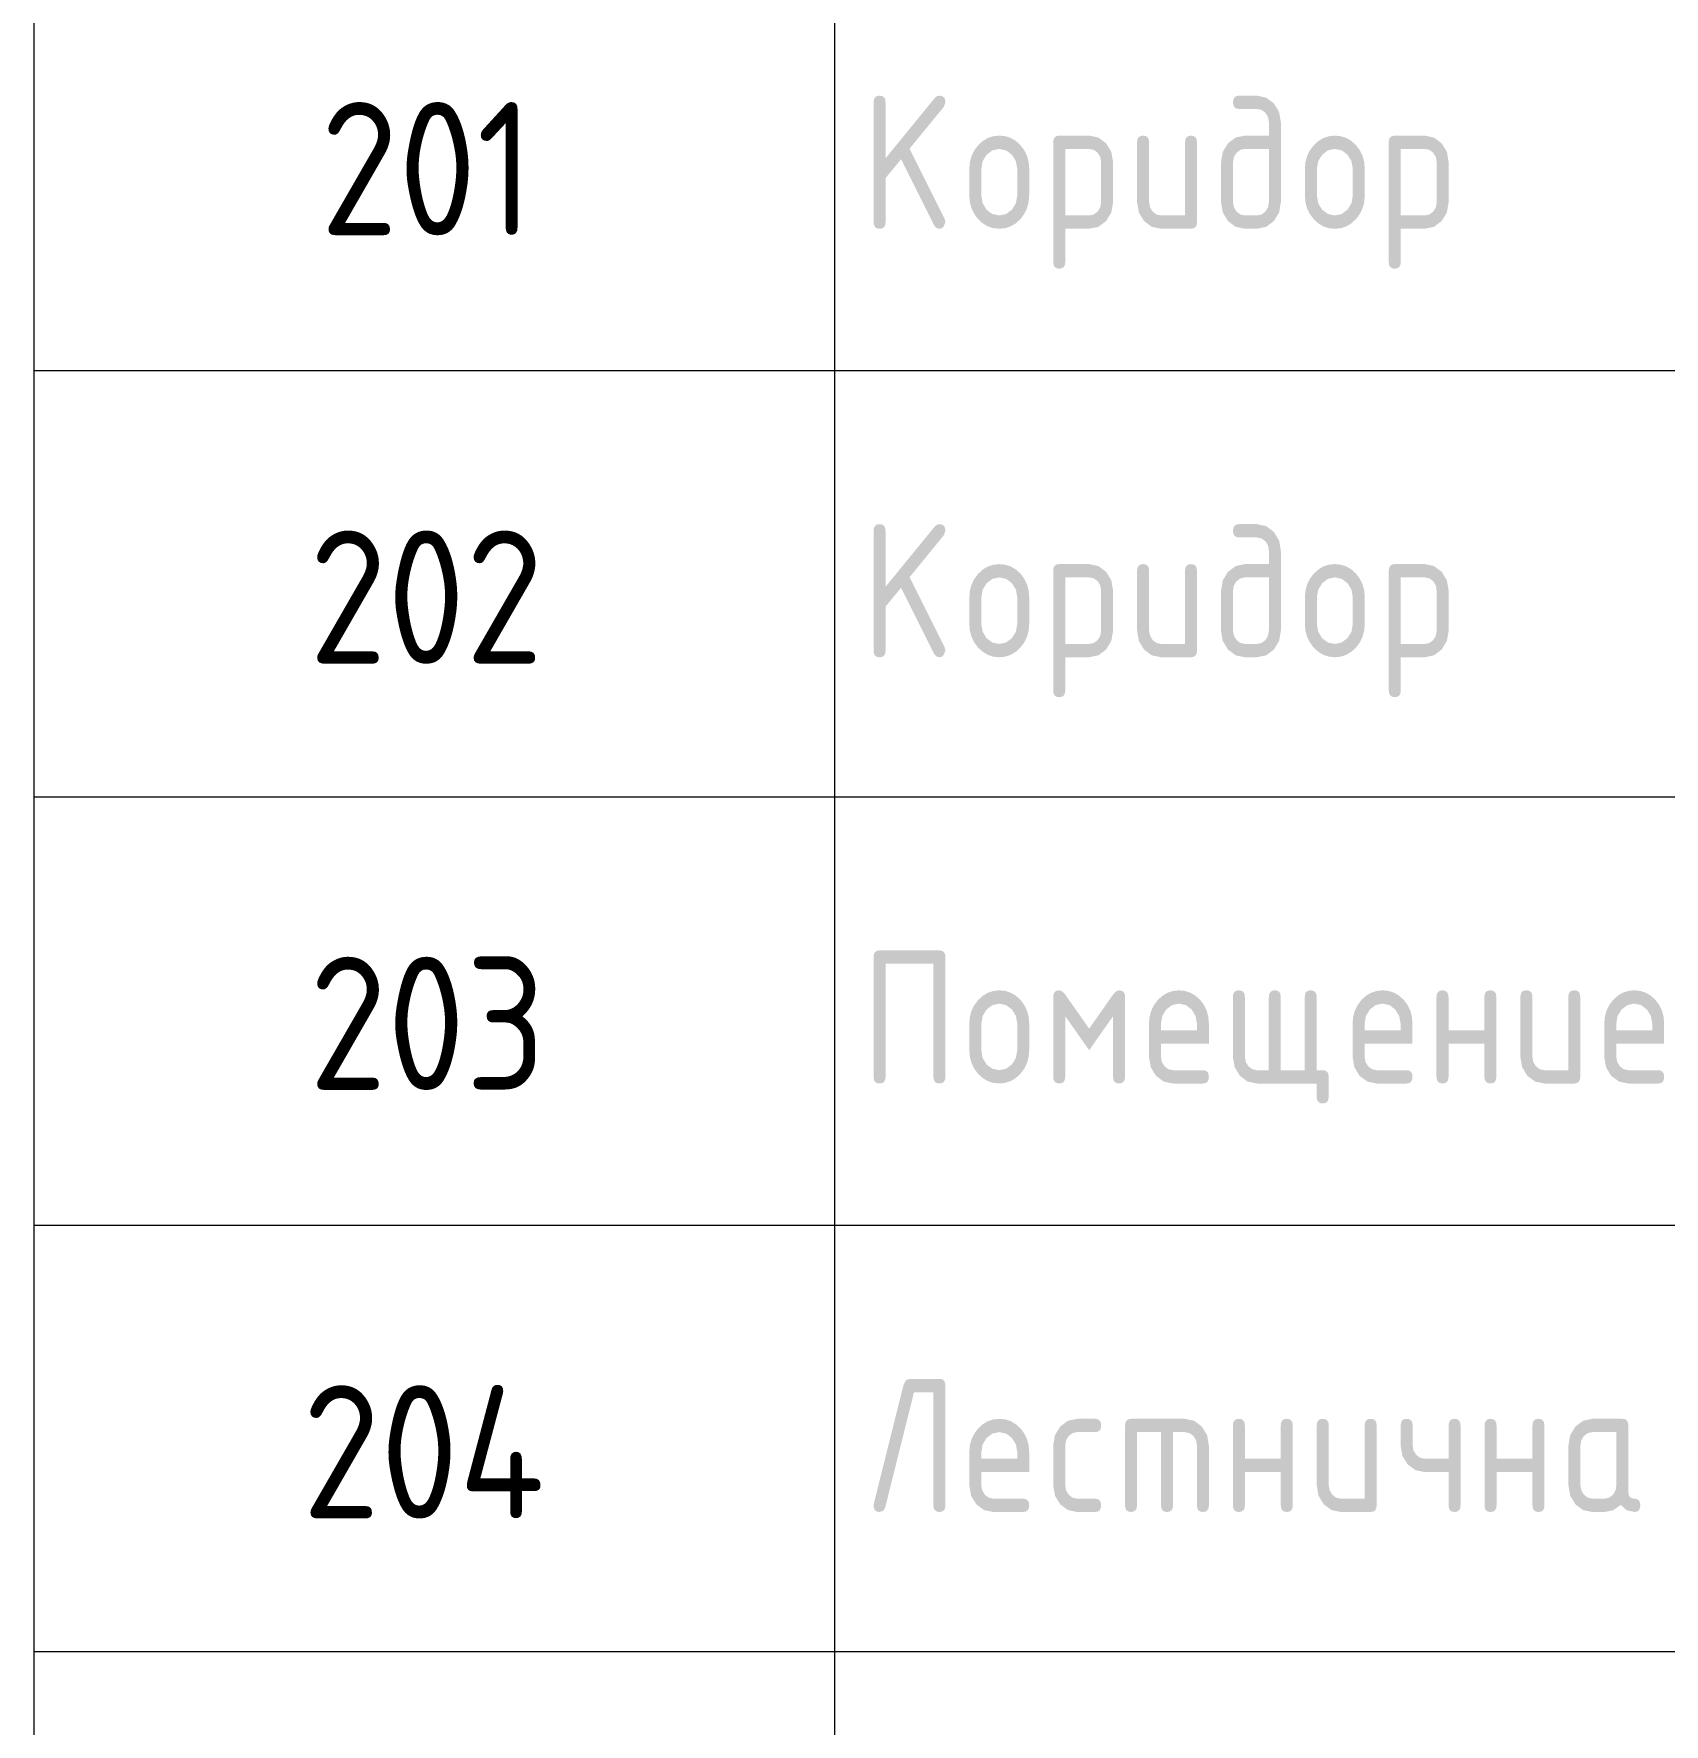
# Model space of a CAD drawing. Header units: millimetres. Extents: x -33838 to 476301, y -41806 to 120107.
# Drawn here: x 165623 to 168683, y 14968 to 18141 of the extents above; entities that cross this region are included whole.
import ezdxf

# ---------------------------------------------------------------- set-up
doc = ezdxf.new("R2010")
doc.units = ezdxf.units.MM
doc.layers.add('0_АР', color=8, linetype='Continuous', lineweight=20)
doc.styles.add('PIK', font='isocpeur.ttf', dxfattribs={"width": 0.9, "height": 250})

msp = doc.modelspace()

# ---------------------------------------------------------------- hatches: boundary and pattern name
at = {"layer": '0_АР'}
h = msp.add_hatch(color=7, dxfattribs=at)
h.dxf.hatch_style = 2
h.paths.add_polyline_path([(167250.31136, 17905.73997), (167221.20726, 17870.13147), (167221.20726, 17787.61447), (167220.50446, 17782.12477), (167218.39606, 17778.21627), (167214.88206, 17775.87877), (167209.96246, 17775.10197), (167205.01096, 17775.87877), (167201.48056, 17778.21627), (167199.36616, 17782.12477), (167198.66256, 17787.61447), (167198.66256, 18012.45527), (167199.36616, 18017.92177), (167201.48056, 18021.83277), (167205.01096, 18024.18317), (167209.96246, 18024.96777), (167214.88206, 18024.18317), (167218.39606, 18021.83277), (167220.50446, 18017.92177), (167221.20726, 18012.45527), (167221.20726, 17907.39357), (167313.81136, 18020.83367), (167317.60096, 18023.93427), (167322.30006, 18024.96777), (167327.21966, 18024.18317), (167330.73366, 18021.83277), (167332.84206, 18017.92177), (167333.54486, 18012.45527), (167330.45806, 18003.96647), (167266.29666, 17925.41837), (167332.00146, 17793.84327), (167333.54486, 17787.61447), (167330.01716, 17778.96047), (167326.34466, 17776.05967), (167322.30006, 17775.10197), (167316.35386, 17776.75557), (167312.26796, 17781.71647)])
h = msp.add_hatch(color=7, dxfattribs=at)
h.paths.add_polyline_path([(167963.17246, 17974.97257), (167963.17246, 17825.09717), (167959.87896, 17805.66677), (167950.05356, 17789.54377), (167935.55656, 17778.70547), (167918.24836, 17775.10197), (167895.75886, 17775.10197), (167878.35416, 17778.73997), (167863.84346, 17789.65397), (167854.04556, 17805.80457), (167850.77966, 17825.09717), (167850.77966, 17900.06247), (167854.05246, 17919.41697), (167863.89856, 17935.50557), (167878.40246, 17946.37137), (167895.75886, 17950.00257), (167940.73796, 17950.00257), (167940.73796, 17974.97257), (167939.09816, 17984.72217), (167934.23366, 17992.77687), (167927.00586, 17998.18567), (167918.24836, 17999.99777), (167884.51406, 17999.99777), (167879.60306, 18000.77377), (167876.10796, 18003.10527), (167874.01856, 18006.99737), (167873.32436, 18012.45527), (167874.01856, 18017.92177), (167876.10796, 18021.83277), (167879.60306, 18024.18317), (167884.51406, 18024.96777), (167918.24836, 18024.96777), (167935.62546, 18021.30227), (167950.10866, 18010.36057), (167959.90646, 17994.23757)])
h.paths.add_polyline_path([(167940.73796, 17825.09717), (167940.73796, 17925.03247), (167895.75886, 17925.03247), (167887.07026, 17923.18587), (167879.82866, 17917.70127), (167874.94356, 17909.64667), (167873.32436, 17900.06247), (167873.32436, 17825.09717), (167874.97796, 17815.55427), (167879.93896, 17807.45827), (167887.18746, 17801.90477), (167895.75886, 17800.07197), (167918.24836, 17800.07197), (167926.89556, 17801.89097), (167934.17856, 17807.34797), (167939.09126, 17815.43707)])
h = msp.add_hatch(color=7, dxfattribs=at)
h.paths.add_polyline_path([(167378.42686, 17837.55457), (167378.42686, 17887.54987), (167379.45086, 17900.01417), (167382.52656, 17911.52767), (167387.65886, 17922.09037), (167394.85306, 17931.70217), (167403.51316, 17939.70087), (167413.03626, 17945.42057), (167423.41726, 17948.85617), (167434.65076, 17950.00257), (167446.01016, 17948.86737), (167456.44446, 17945.46877), (167465.95896, 17939.81707), (167474.55876, 17931.92267), (167481.65746, 17922.36167), (167486.74066, 17911.78267), (167489.79816, 17900.18037), (167490.81966, 17887.54987), (167490.81966, 17837.55457), (167489.78786, 17825.05837), (167486.69936, 17813.52847), (167481.56436, 17802.95987), (167474.39346, 17793.34717), (167465.74196, 17785.35707), (167456.23776, 17779.65637), (167445.87576, 17776.23967), (167434.65076, 17775.10197), (167423.41726, 17776.23967), (167413.03626, 17779.65637), (167403.51316, 17785.35707), (167394.85306, 17793.34717), (167387.65886, 17802.95987), (167382.52656, 17813.52847), (167379.45086, 17825.05837)])
h.paths.add_polyline_path([(167468.38516, 17837.55457), (167468.38516, 17887.54987), (167465.90476, 17901.89517), (167458.46326, 17914.00817), (167447.54926, 17922.26947), (167434.65076, 17925.03247), (167421.71106, 17922.26947), (167410.83826, 17914.00817), (167403.42446, 17901.89517), (167400.97156, 17887.54987), (167400.97156, 17837.55457), (167403.41066, 17823.04387), (167410.72806, 17810.93087), (167421.59386, 17802.77297), (167434.65076, 17800.07197), (167447.54926, 17802.80737), (167458.46326, 17811.04117), (167465.90476, 17823.16097)])
h = msp.add_hatch(color=7, dxfattribs=at)
h.paths.add_polyline_path([(167535.87776, 17937.48997), (167536.58146, 17942.95647), (167538.69586, 17946.86747), (167542.22626, 17949.21787), (167547.17766, 17950.00257), (167603.34656, 17950.00257), (167620.72356, 17946.37137), (167635.20676, 17935.50557), (167645.00466, 17919.41697), (167648.27056, 17900.06247), (167648.27056, 17825.09717), (167645.00466, 17805.80457), (167635.20676, 17789.65397), (167620.72356, 17778.73997), (167603.34656, 17775.10197), (167558.42246, 17775.10197), (167558.42246, 17712.64927), (167557.71966, 17707.18277), (167555.61126, 17703.27167), (167552.09726, 17700.92127), (167547.17766, 17700.13667), (167542.22626, 17700.92127), (167538.69586, 17703.27167), (167536.58146, 17707.18277), (167535.87776, 17712.64927)])
h.paths.add_polyline_path([(167558.42246, 17925.03247), (167558.42246, 17800.07197), (167603.34656, 17800.07197), (167611.99376, 17801.89097), (167619.27666, 17807.34797), (167624.18936, 17815.43707), (167625.83616, 17825.09717), (167625.83616, 17900.06247), (167624.19626, 17909.78447), (167619.33176, 17917.81157), (167612.10396, 17923.22037), (167603.34656, 17925.03247)])
h = msp.add_hatch(color=7, dxfattribs=at)
h.dxf.hatch_style = 2
h.paths.add_polyline_path([(167805.72156, 17937.48997), (167805.72156, 17787.61447), (167805.01876, 17782.12477), (167802.91036, 17778.21627), (167799.39636, 17775.87877), (167794.47676, 17775.10197), (167738.30786, 17775.10197), (167720.90326, 17778.70547), (167706.39256, 17789.54377), (167696.59466, 17805.66677), (167693.32876, 17825.09717), (167693.32876, 17937.48997), (167694.03236, 17942.95647), (167696.14676, 17946.86747), (167699.67716, 17949.21787), (167704.62866, 17950.00257), (167709.54826, 17949.21787), (167713.06226, 17946.86747), (167715.17066, 17942.95647), (167715.87346, 17937.48997), (167715.87346, 17825.09717), (167717.52706, 17815.55427), (167722.48796, 17807.45827), (167729.73646, 17801.90477), (167738.30786, 17800.07197), (167783.28706, 17800.07197), (167783.28706, 17937.48997), (167783.98126, 17942.95647), (167786.07066, 17946.86747), (167789.56576, 17949.21787), (167794.47676, 17950.00257), (167799.39636, 17949.21787), (167802.91036, 17946.86747), (167805.01876, 17942.95647)])
h = msp.add_hatch(color=7, dxfattribs=at)
h.paths.add_polyline_path([(168008.23056, 17837.55457), (168008.23056, 17887.54987), (168009.25466, 17900.01417), (168012.33026, 17911.52767), (168017.46256, 17922.09037), (168024.65676, 17931.70217), (168033.31686, 17939.70087), (168042.83996, 17945.42057), (168053.22096, 17948.85617), (168064.45456, 17950.00257), (168075.81386, 17948.86737), (168086.24826, 17945.46877), (168095.76266, 17939.81707), (168104.36256, 17931.92267), (168111.46116, 17922.36167), (168116.54436, 17911.78267), (168119.60186, 17900.18037), (168120.62336, 17887.54987), (168120.62336, 17837.55457), (168119.59156, 17825.05837), (168116.50306, 17813.52847), (168111.36816, 17802.95987), (168104.19716, 17793.34717), (168095.54566, 17785.35707), (168086.04146, 17779.65637), (168075.67956, 17776.23967), (168064.45456, 17775.10197), (168053.22096, 17776.23967), (168042.83996, 17779.65637), (168033.31686, 17785.35707), (168024.65676, 17793.34717), (168017.46256, 17802.95987), (168012.33026, 17813.52847), (168009.25466, 17825.05837)])
h.paths.add_polyline_path([(168098.18896, 17837.55457), (168098.18896, 17887.54987), (168095.70846, 17901.89517), (168088.26706, 17914.00817), (168077.35296, 17922.26947), (168064.45456, 17925.03247), (168051.51476, 17922.26947), (168040.64206, 17914.00817), (168033.22816, 17901.89517), (168030.77526, 17887.54987), (168030.77526, 17837.55457), (168033.21446, 17823.04387), (168040.53176, 17810.93087), (168051.39766, 17802.77297), (168064.45456, 17800.07197), (168077.35296, 17802.80737), (168088.26706, 17811.04117), (168095.70846, 17823.16097)])
h = msp.add_hatch(color=7, dxfattribs=at)
h.paths.add_polyline_path([(168165.68156, 17937.48997), (168166.38516, 17942.95647), (168168.49956, 17946.86747), (168172.02996, 17949.21787), (168176.98146, 17950.00257), (168233.15026, 17950.00257), (168250.52736, 17946.37137), (168265.01046, 17935.50557), (168274.80836, 17919.41697), (168278.07426, 17900.06247), (168278.07426, 17825.09717), (168274.80836, 17805.80457), (168265.01046, 17789.65397), (168250.52736, 17778.73997), (168233.15026, 17775.10197), (168188.22626, 17775.10197), (168188.22626, 17712.64927), (168187.52346, 17707.18277), (168185.41506, 17703.27167), (168181.90106, 17700.92127), (168176.98146, 17700.13667), (168172.02996, 17700.92127), (168168.49956, 17703.27167), (168166.38516, 17707.18277), (168165.68156, 17712.64927)])
h.paths.add_polyline_path([(168188.22626, 17925.03247), (168188.22626, 17800.07197), (168233.15026, 17800.07197), (168241.79746, 17801.89097), (168249.08036, 17807.34797), (168253.99306, 17815.43707), (168255.63986, 17825.09717), (168255.63986, 17900.06247), (168253.99996, 17909.78447), (168249.13546, 17917.81157), (168241.90766, 17923.22037), (168233.15026, 17925.03247)])
h = msp.add_hatch(color=7, dxfattribs=at)
h.dxf.hatch_style = 2
h.paths.add_polyline_path([(167250.31136, 17101.40487), (167221.20726, 17065.79637), (167221.20726, 16983.27947), (167220.50446, 16977.78967), (167218.39606, 16973.88117), (167214.88206, 16971.54377), (167209.96246, 16970.76687), (167205.01096, 16971.54377), (167201.48056, 16973.88117), (167199.36616, 16977.78967), (167198.66256, 16983.27947), (167198.66256, 17208.12017), (167199.36616, 17213.58667), (167201.48056, 17217.49767), (167205.01096, 17219.84807), (167209.96246, 17220.63277), (167214.88206, 17219.84807), (167218.39606, 17217.49767), (167220.50446, 17213.58667), (167221.20726, 17208.12017), (167221.20726, 17103.05847), (167313.81136, 17216.49867), (167317.60096, 17219.59917), (167322.30006, 17220.63277), (167327.21966, 17219.84807), (167330.73366, 17217.49767), (167332.84206, 17213.58667), (167333.54486, 17208.12017), (167330.45806, 17199.63147), (167266.29666, 17121.08327), (167332.00146, 16989.50817), (167333.54486, 16983.27947), (167330.01716, 16974.62537), (167326.34466, 16971.72457), (167322.30006, 16970.76687), (167316.35386, 16972.42047), (167312.26796, 16977.38147)])
h = msp.add_hatch(color=7, dxfattribs=at)
h.paths.add_polyline_path([(167963.17246, 17170.63747), (167963.17246, 17020.76207), (167959.87896, 17001.33177), (167950.05356, 16985.20867), (167935.55656, 16974.37047), (167918.24836, 16970.76687), (167895.75886, 16970.76687), (167878.35416, 16974.40487), (167863.84346, 16985.31897), (167854.04556, 17001.46957), (167850.77966, 17020.76207), (167850.77966, 17095.72737), (167854.05246, 17115.08187), (167863.89856, 17131.17047), (167878.40246, 17142.03637), (167895.75886, 17145.66747), (167940.73796, 17145.66747), (167940.73796, 17170.63747), (167939.09816, 17180.38717), (167934.23366, 17188.44177), (167927.00586, 17193.85057), (167918.24836, 17195.66267), (167884.51406, 17195.66267), (167879.60306, 17196.43867), (167876.10796, 17198.77017), (167874.01856, 17202.66227), (167873.32436, 17208.12017), (167874.01856, 17213.58667), (167876.10796, 17217.49767), (167879.60306, 17219.84807), (167884.51406, 17220.63277), (167918.24836, 17220.63277), (167935.62546, 17216.96717), (167950.10866, 17206.02557), (167959.90646, 17189.90247)])
h.paths.add_polyline_path([(167940.73796, 17020.76207), (167940.73796, 17120.69737), (167895.75886, 17120.69737), (167887.07026, 17118.85087), (167879.82866, 17113.36627), (167874.94356, 17105.31157), (167873.32436, 17095.72737), (167873.32436, 17020.76207), (167874.97796, 17011.21917), (167879.93896, 17003.12317), (167887.18746, 16997.56967), (167895.75886, 16995.73687), (167918.24836, 16995.73687), (167926.89556, 16997.55587), (167934.17856, 17003.01297), (167939.09126, 17011.10207)])
h = msp.add_hatch(color=7, dxfattribs=at)
h.paths.add_polyline_path([(167378.42686, 17033.21957), (167378.42686, 17083.21477), (167379.45086, 17095.67917), (167382.52656, 17107.19267), (167387.65886, 17117.75527), (167394.85306, 17127.36707), (167403.51316, 17135.36577), (167413.03626, 17141.08547), (167423.41726, 17144.52107), (167434.65076, 17145.66747), (167446.01016, 17144.53227), (167456.44446, 17141.13367), (167465.95896, 17135.48207), (167474.55876, 17127.58757), (167481.65746, 17118.02657), (167486.74066, 17107.44757), (167489.79816, 17095.84537), (167490.81966, 17083.21477), (167490.81966, 17033.21957), (167489.78786, 17020.72337), (167486.69936, 17009.19347), (167481.56436, 16998.62477), (167474.39346, 16989.01207), (167465.74196, 16981.02207), (167456.23776, 16975.32127), (167445.87576, 16971.90457), (167434.65076, 16970.76687), (167423.41726, 16971.90457), (167413.03626, 16975.32127), (167403.51316, 16981.02207), (167394.85306, 16989.01207), (167387.65886, 16998.62477), (167382.52656, 17009.19347), (167379.45086, 17020.72337)])
h.paths.add_polyline_path([(167468.38516, 17033.21957), (167468.38516, 17083.21477), (167465.90476, 17097.56017), (167458.46326, 17109.67307), (167447.54926, 17117.93447), (167434.65076, 17120.69737), (167421.71106, 17117.93447), (167410.83826, 17109.67307), (167403.42446, 17097.56017), (167400.97156, 17083.21477), (167400.97156, 17033.21957), (167403.41066, 17018.70877), (167410.72806, 17006.59587), (167421.59386, 16998.43787), (167434.65076, 16995.73687), (167447.54926, 16998.47227), (167458.46326, 17006.70607), (167465.90476, 17018.82597)])
h = msp.add_hatch(color=7, dxfattribs=at)
h.paths.add_polyline_path([(167535.87776, 17133.15487), (167536.58146, 17138.62137), (167538.69586, 17142.53247), (167542.22626, 17144.88287), (167547.17766, 17145.66747), (167603.34656, 17145.66747), (167620.72356, 17142.03637), (167635.20676, 17131.17047), (167645.00466, 17115.08187), (167648.27056, 17095.72737), (167648.27056, 17020.76207), (167645.00466, 17001.46957), (167635.20676, 16985.31897), (167620.72356, 16974.40487), (167603.34656, 16970.76687), (167558.42246, 16970.76687), (167558.42246, 16908.31417), (167557.71966, 16902.84767), (167555.61126, 16898.93657), (167552.09726, 16896.58617), (167547.17766, 16895.80157), (167542.22626, 16896.58617), (167538.69586, 16898.93657), (167536.58146, 16902.84767), (167535.87776, 16908.31417)])
h.paths.add_polyline_path([(167558.42246, 17120.69737), (167558.42246, 16995.73687), (167603.34656, 16995.73687), (167611.99376, 16997.55587), (167619.27666, 17003.01297), (167624.18936, 17011.10207), (167625.83616, 17020.76207), (167625.83616, 17095.72737), (167624.19626, 17105.44937), (167619.33176, 17113.47647), (167612.10396, 17118.88527), (167603.34656, 17120.69737)])
h = msp.add_hatch(color=7, dxfattribs=at)
h.dxf.hatch_style = 2
h.paths.add_polyline_path([(167805.72156, 17133.15487), (167805.72156, 16983.27947), (167805.01876, 16977.78967), (167802.91036, 16973.88117), (167799.39636, 16971.54377), (167794.47676, 16970.76687), (167738.30786, 16970.76687), (167720.90326, 16974.37047), (167706.39256, 16985.20867), (167696.59466, 17001.33177), (167693.32876, 17020.76207), (167693.32876, 17133.15487), (167694.03236, 17138.62137), (167696.14676, 17142.53247), (167699.67716, 17144.88287), (167704.62866, 17145.66747), (167709.54826, 17144.88287), (167713.06226, 17142.53247), (167715.17066, 17138.62137), (167715.87346, 17133.15487), (167715.87346, 17020.76207), (167717.52706, 17011.21917), (167722.48796, 17003.12317), (167729.73646, 16997.56967), (167738.30786, 16995.73687), (167783.28706, 16995.73687), (167783.28706, 17133.15487), (167783.98126, 17138.62137), (167786.07066, 17142.53247), (167789.56576, 17144.88287), (167794.47676, 17145.66747), (167799.39636, 17144.88287), (167802.91036, 17142.53247), (167805.01876, 17138.62137)])
h = msp.add_hatch(color=7, dxfattribs=at)
h.paths.add_polyline_path([(168008.23056, 17033.21957), (168008.23056, 17083.21477), (168009.25466, 17095.67917), (168012.33026, 17107.19267), (168017.46256, 17117.75527), (168024.65676, 17127.36707), (168033.31686, 17135.36577), (168042.83996, 17141.08547), (168053.22096, 17144.52107), (168064.45456, 17145.66747), (168075.81386, 17144.53227), (168086.24826, 17141.13367), (168095.76266, 17135.48207), (168104.36256, 17127.58757), (168111.46116, 17118.02657), (168116.54436, 17107.44757), (168119.60186, 17095.84537), (168120.62336, 17083.21477), (168120.62336, 17033.21957), (168119.59156, 17020.72337), (168116.50306, 17009.19347), (168111.36816, 16998.62477), (168104.19716, 16989.01207), (168095.54566, 16981.02207), (168086.04146, 16975.32127), (168075.67956, 16971.90457), (168064.45456, 16970.76687), (168053.22096, 16971.90457), (168042.83996, 16975.32127), (168033.31686, 16981.02207), (168024.65676, 16989.01207), (168017.46256, 16998.62477), (168012.33026, 17009.19347), (168009.25466, 17020.72337)])
h.paths.add_polyline_path([(168098.18896, 17033.21957), (168098.18896, 17083.21477), (168095.70846, 17097.56017), (168088.26706, 17109.67307), (168077.35296, 17117.93447), (168064.45456, 17120.69737), (168051.51476, 17117.93447), (168040.64206, 17109.67307), (168033.22816, 17097.56017), (168030.77526, 17083.21477), (168030.77526, 17033.21957), (168033.21446, 17018.70877), (168040.53176, 17006.59587), (168051.39766, 16998.43787), (168064.45456, 16995.73687), (168077.35296, 16998.47227), (168088.26706, 17006.70607), (168095.70846, 17018.82597)])
h = msp.add_hatch(color=7, dxfattribs=at)
h.paths.add_polyline_path([(168165.68156, 17133.15487), (168166.38516, 17138.62137), (168168.49956, 17142.53247), (168172.02996, 17144.88287), (168176.98146, 17145.66747), (168233.15026, 17145.66747), (168250.52736, 17142.03637), (168265.01046, 17131.17047), (168274.80836, 17115.08187), (168278.07426, 17095.72737), (168278.07426, 17020.76207), (168274.80836, 17001.46957), (168265.01046, 16985.31897), (168250.52736, 16974.40487), (168233.15026, 16970.76687), (168188.22626, 16970.76687), (168188.22626, 16908.31417), (168187.52346, 16902.84767), (168185.41506, 16898.93657), (168181.90106, 16896.58617), (168176.98146, 16895.80157), (168172.02996, 16896.58617), (168168.49956, 16898.93657), (168166.38516, 16902.84767), (168165.68156, 16908.31417)])
h.paths.add_polyline_path([(168188.22626, 17120.69737), (168188.22626, 16995.73687), (168233.15026, 16995.73687), (168241.79746, 16997.55587), (168249.08036, 17003.01297), (168253.99306, 17011.10207), (168255.63986, 17020.76207), (168255.63986, 17095.72737), (168253.99996, 17105.44937), (168249.13546, 17113.47647), (168241.90766, 17118.88527), (168233.15026, 17120.69737)])
h = msp.add_hatch(color=7, dxfattribs=at)
h.dxf.hatch_style = 2
h.paths.add_polyline_path([(167209.96246, 16420.53097), (167322.30006, 16420.53097), (167327.21966, 16419.74637), (167330.73366, 16417.39597), (167332.84206, 16413.48497), (167333.54486, 16408.01847), (167333.54486, 16183.17767), (167332.84206, 16177.68797), (167330.73366, 16173.77947), (167327.21966, 16171.44197), (167322.30006, 16170.66517), (167317.38046, 16171.44197), (167313.86646, 16173.77947), (167311.75806, 16177.68797), (167311.05526, 16183.17767), (167311.05526, 16395.56097), (167221.20726, 16395.56097), (167221.20726, 16183.17767), (167220.50446, 16177.68797), (167218.39606, 16173.77947), (167214.88206, 16171.44197), (167209.96246, 16170.66517), (167205.01096, 16171.44197), (167201.48056, 16173.77947), (167199.36616, 16177.68797), (167198.66256, 16183.17767), (167198.66256, 16408.01847), (167199.36616, 16413.48497), (167201.48056, 16417.39597), (167205.01096, 16419.74637)])
h = msp.add_hatch(color=7, dxfattribs=at)
h.paths.add_polyline_path([(167378.42686, 16233.11777), (167378.42686, 16283.11307), (167379.45086, 16295.57737), (167382.52656, 16307.09087), (167387.65886, 16317.65357), (167394.85306, 16327.26537), (167403.51316, 16335.26407), (167413.03626, 16340.98377), (167423.41726, 16344.41937), (167434.65076, 16345.56577), (167446.01016, 16344.43057), (167456.44446, 16341.03197), (167465.95896, 16335.38027), (167474.55876, 16327.48587), (167481.65746, 16317.92487), (167486.74066, 16307.34587), (167489.79816, 16295.74367), (167490.81966, 16283.11307), (167490.81966, 16233.11777), (167489.78786, 16220.62157), (167486.69936, 16209.09177), (167481.56436, 16198.52307), (167474.39346, 16188.91037), (167465.74196, 16180.92027), (167456.23776, 16175.21957), (167445.87576, 16171.80287), (167434.65076, 16170.66517), (167423.41726, 16171.80287), (167413.03626, 16175.21957), (167403.51316, 16180.92027), (167394.85306, 16188.91037), (167387.65886, 16198.52307), (167382.52656, 16209.09177), (167379.45086, 16220.62157)])
h.paths.add_polyline_path([(167468.38516, 16233.11777), (167468.38516, 16283.11307), (167465.90476, 16297.45847), (167458.46326, 16309.57137), (167447.54926, 16317.83267), (167434.65076, 16320.59567), (167421.71106, 16317.83267), (167410.83826, 16309.57137), (167403.42446, 16297.45847), (167400.97156, 16283.11307), (167400.97156, 16233.11777), (167403.41066, 16218.60707), (167410.72806, 16206.49407), (167421.59386, 16198.33617), (167434.65076, 16195.63517), (167447.54926, 16198.37057), (167458.46326, 16206.60437), (167465.90476, 16218.72417)])
h = msp.add_hatch(color=7, dxfattribs=at)
h.dxf.hatch_style = 2
h.paths.add_polyline_path([(167603.34656, 16233.11777), (167558.42246, 16297.11387), (167558.42246, 16183.17767), (167557.71966, 16177.68797), (167555.61126, 16173.77947), (167552.09726, 16171.44197), (167547.17766, 16170.66517), (167542.22626, 16171.44197), (167538.69586, 16173.77947), (167536.58146, 16177.68797), (167535.87776, 16183.17767), (167535.87776, 16333.05317), (167536.58146, 16338.51967), (167538.69586, 16342.43067), (167542.22626, 16344.78107), (167547.17766, 16345.56577), (167552.75876, 16343.58137), (167558.42246, 16337.62827), (167603.34656, 16273.63217), (167648.27056, 16337.62827), (167653.89296, 16343.58137), (167659.51536, 16345.56577), (167664.43496, 16344.78107), (167667.94896, 16342.43067), (167670.05736, 16338.51967), (167670.76016, 16333.05317), (167670.76016, 16183.17767), (167670.05736, 16177.68797), (167667.94896, 16173.77947), (167664.43496, 16171.44197), (167659.51536, 16170.66517), (167654.59576, 16171.44197), (167651.08176, 16173.77947), (167648.97336, 16177.68797), (167648.27056, 16183.17767), (167648.27056, 16297.11387)])
h = msp.add_hatch(color=7, dxfattribs=at)
h.paths.add_polyline_path([(167771.86606, 16320.59567), (167758.92626, 16317.83267), (167748.05356, 16309.57137), (167740.63976, 16297.45847), (167738.18686, 16283.11307), (167738.18686, 16270.60047), (167805.60046, 16270.60047), (167805.60046, 16283.11307), (167803.11996, 16297.45847), (167795.67856, 16309.57137), (167784.76456, 16317.83267)])
h.paths.add_polyline_path([(167738.18686, 16245.63037), (167738.18686, 16220.66037), (167739.84046, 16211.11747), (167744.80136, 16203.02147), (167752.04986, 16197.46797), (167760.62126, 16195.63517), (167816.79016, 16195.63517), (167821.70976, 16194.85137), (167825.22376, 16192.50707), (167827.33216, 16188.61237), (167828.03496, 16183.17767), (167827.33216, 16177.68797), (167825.22376, 16173.77947), (167821.70976, 16171.44197), (167816.79016, 16170.66517), (167760.62126, 16170.66517), (167743.21666, 16174.26867), (167728.70596, 16185.10697), (167718.90806, 16201.22997), (167715.64216, 16220.66037), (167715.64216, 16283.11307), (167716.66616, 16295.57737), (167719.74176, 16307.09087), (167724.87416, 16317.65357), (167732.06836, 16327.26537), (167740.72846, 16335.26407), (167750.25156, 16340.98377), (167760.63246, 16344.41937), (167771.86606, 16345.56577), (167783.22546, 16344.43057), (167793.65976, 16341.03197), (167803.17426, 16335.38027), (167811.77406, 16327.48587), (167818.87266, 16317.92487), (167823.95596, 16307.34587), (167827.01346, 16295.74367), (167828.03496, 16283.11307), (167828.03496, 16245.63037)])
h = msp.add_hatch(color=7, dxfattribs=at)
h.dxf.hatch_style = 2
h.paths.add_polyline_path([(168030.40986, 16170.66517), (167918.07226, 16170.66517), (167900.66756, 16174.30317), (167886.15686, 16185.21717), (167876.35896, 16201.36777), (167873.09306, 16220.66037), (167873.09306, 16333.05317), (167873.79676, 16338.51967), (167875.91116, 16342.43067), (167879.44146, 16344.78107), (167884.39296, 16345.56577), (167889.31256, 16344.78107), (167892.82656, 16342.43067), (167894.93496, 16338.51967), (167895.63776, 16333.05317), (167895.63776, 16220.66037), (167897.29136, 16211.11747), (167902.25236, 16203.02147), (167909.50086, 16197.46797), (167918.07226, 16195.63517), (167940.56176, 16195.63517), (167940.56176, 16333.05317), (167941.26456, 16338.51967), (167943.37296, 16342.43067), (167946.88696, 16344.78107), (167951.80656, 16345.56577), (167956.72616, 16344.78107), (167960.24016, 16342.43067), (167962.34856, 16338.51967), (167963.05136, 16333.05317), (167963.05136, 16195.63517), (168007.97546, 16195.63517), (168007.97546, 16333.05317), (168008.67826, 16338.51967), (168010.78666, 16342.43067), (168014.30066, 16344.78107), (168019.22026, 16345.56577), (168024.10796, 16344.78107), (168027.60556, 16342.43067), (168029.70796, 16338.51967), (168030.40986, 16333.05317), (168030.40986, 16195.63517), (168041.65466, 16195.63517), (168046.58286, 16194.85137), (168050.11586, 16192.50707), (168052.24316, 16188.61237), (168052.95456, 16183.17767), (168052.95456, 16145.69507), (168052.24316, 16140.22857), (168050.11586, 16136.31757), (168046.58286, 16133.96707), (168041.65466, 16133.18247), (168036.73506, 16133.96707), (168033.22106, 16136.31757), (168031.11266, 16140.22857), (168030.40986, 16145.69507)])
h = msp.add_hatch(color=7, dxfattribs=at)
h.paths.add_polyline_path([(168154.02246, 16320.59567), (168141.08266, 16317.83267), (168130.20996, 16309.57137), (168122.79606, 16297.45847), (168120.34316, 16283.11307), (168120.34316, 16270.60047), (168187.75676, 16270.60047), (168187.75676, 16283.11307), (168185.27636, 16297.45847), (168177.83496, 16309.57137), (168166.92086, 16317.83267)])
h.paths.add_polyline_path([(168120.34316, 16245.63037), (168120.34316, 16220.66037), (168121.99686, 16211.11747), (168126.95776, 16203.02147), (168134.20626, 16197.46797), (168142.77766, 16195.63517), (168198.94646, 16195.63517), (168203.86606, 16194.85137), (168207.38006, 16192.50707), (168209.48846, 16188.61237), (168210.19126, 16183.17767), (168209.48846, 16177.68797), (168207.38006, 16173.77947), (168203.86606, 16171.44197), (168198.94646, 16170.66517), (168142.77766, 16170.66517), (168125.37306, 16174.26867), (168110.86226, 16185.10697), (168101.06446, 16201.22997), (168097.79846, 16220.66037), (168097.79846, 16283.11307), (168098.82256, 16295.57737), (168101.89816, 16307.09087), (168107.03046, 16317.65357), (168114.22466, 16327.26537), (168122.88476, 16335.26407), (168132.40786, 16340.98377), (168142.78886, 16344.41937), (168154.02246, 16345.56577), (168165.38176, 16344.43057), (168175.81606, 16341.03197), (168185.33056, 16335.38027), (168193.93046, 16327.48587), (168201.02906, 16317.92487), (168206.11226, 16307.34587), (168209.16976, 16295.74367), (168210.19126, 16283.11307), (168210.19126, 16245.63037)])
h = msp.add_hatch(color=7, dxfattribs=at)
h.dxf.hatch_style = 2
h.paths.add_polyline_path([(168277.79416, 16245.63037), (168277.79416, 16183.17767), (168277.09136, 16177.68797), (168274.98296, 16173.77947), (168271.46896, 16171.44197), (168266.54936, 16170.66517), (168261.59786, 16171.44197), (168258.06746, 16173.77947), (168255.95306, 16177.68797), (168255.24936, 16183.17767), (168255.24936, 16333.05317), (168255.95306, 16338.51967), (168258.06746, 16342.43067), (168261.59786, 16344.78107), (168266.54936, 16345.56577), (168271.46896, 16344.78107), (168274.98296, 16342.43067), (168277.09136, 16338.51967), (168277.79416, 16333.05317), (168277.79416, 16270.60047), (168345.20776, 16270.60047), (168345.20776, 16333.05317), (168345.90196, 16338.51967), (168347.99136, 16342.43067), (168351.48646, 16344.78107), (168356.39746, 16345.56577), (168361.31696, 16344.78107), (168364.83096, 16342.43067), (168366.93936, 16338.51967), (168367.64216, 16333.05317), (168367.64216, 16183.17767), (168366.93936, 16177.68797), (168364.83096, 16173.77947), (168361.31696, 16171.44197), (168356.39746, 16170.66517), (168351.48646, 16171.44197), (168347.99136, 16173.77947), (168345.90196, 16177.68797), (168345.20776, 16183.17767), (168345.20776, 16245.63037)])
h = msp.add_hatch(color=7, dxfattribs=at)
h.dxf.hatch_style = 2
h.paths.add_polyline_path([(168525.09316, 16333.05317), (168525.09316, 16183.17767), (168524.39036, 16177.68797), (168522.28196, 16173.77947), (168518.76796, 16171.44197), (168513.84836, 16170.66517), (168457.67946, 16170.66517), (168440.27486, 16174.26867), (168425.76416, 16185.10697), (168415.96626, 16201.22997), (168412.70036, 16220.66037), (168412.70036, 16333.05317), (168413.40396, 16338.51967), (168415.51846, 16342.43067), (168419.04876, 16344.78107), (168424.00026, 16345.56577), (168428.91986, 16344.78107), (168432.43386, 16342.43067), (168434.54226, 16338.51967), (168435.24506, 16333.05317), (168435.24506, 16220.66037), (168436.89866, 16211.11747), (168441.85966, 16203.02147), (168449.10816, 16197.46797), (168457.67946, 16195.63517), (168502.65866, 16195.63517), (168502.65866, 16333.05317), (168503.35286, 16338.51967), (168505.44236, 16342.43067), (168508.93736, 16344.78107), (168513.84836, 16345.56577), (168518.76796, 16344.78107), (168522.28196, 16342.43067), (168524.39036, 16338.51967)])
h = msp.add_hatch(color=7, dxfattribs=at)
h.paths.add_polyline_path([(168626.37526, 16320.59567), (168613.43546, 16317.83267), (168602.56276, 16309.57137), (168595.14886, 16297.45847), (168592.69596, 16283.11307), (168592.69596, 16270.60047), (168660.10956, 16270.60047), (168660.10956, 16283.11307), (168657.62916, 16297.45847), (168650.18776, 16309.57137), (168639.27366, 16317.83267)])
h.paths.add_polyline_path([(168592.69596, 16245.63037), (168592.69596, 16220.66037), (168594.34966, 16211.11747), (168599.31056, 16203.02147), (168606.55906, 16197.46797), (168615.13046, 16195.63517), (168671.29926, 16195.63517), (168676.21886, 16194.85137), (168679.73286, 16192.50707), (168681.84126, 16188.61237), (168682.54406, 16183.17767), (168681.84126, 16177.68797), (168679.73286, 16173.77947), (168676.21886, 16171.44197), (168671.29926, 16170.66517), (168615.13046, 16170.66517), (168597.72586, 16174.26867), (168583.21506, 16185.10697), (168573.41726, 16201.22997), (168570.15126, 16220.66037), (168570.15126, 16283.11307), (168571.17536, 16295.57737), (168574.25096, 16307.09087), (168579.38326, 16317.65357), (168586.57746, 16327.26537), (168595.23756, 16335.26407), (168604.76066, 16340.98377), (168615.14166, 16344.41937), (168626.37526, 16345.56577), (168637.73456, 16344.43057), (168648.16886, 16341.03197), (168657.68336, 16335.38027), (168666.28326, 16327.48587), (168673.38186, 16317.92487), (168678.46506, 16307.34587), (168681.52256, 16295.74367), (168682.54406, 16283.11307), (168682.54406, 16245.63037)])
h = msp.add_hatch(color=7, dxfattribs=at)
h.dxf.hatch_style = 2
h.paths.add_polyline_path([(167265.74546, 15616.19597), (167322.30006, 15616.19597), (167327.21966, 15615.41137), (167330.73366, 15613.06087), (167332.84206, 15609.14987), (167333.54486, 15603.68337), (167333.54486, 15378.84267), (167332.84206, 15373.35287), (167330.73366, 15369.44447), (167327.21966, 15367.10697), (167322.30006, 15366.33007), (167317.38046, 15367.10697), (167313.86646, 15369.44447), (167311.75806, 15373.35287), (167311.05526, 15378.84267), (167311.05526, 15591.22587), (167274.61996, 15591.22587), (167220.65596, 15375.03927), (167216.85946, 15368.49357), (167209.96246, 15366.33007), (167205.01096, 15367.10697), (167201.48056, 15369.44447), (167199.36616, 15373.35287), (167198.66256, 15378.84267), (167199.54446, 15383.36257), (167254.55576, 15603.68337), (167258.88966, 15613.06087)])
h = msp.add_hatch(color=7, dxfattribs=at)
h.paths.add_polyline_path([(167434.65076, 15516.26057), (167421.71106, 15513.49767), (167410.83826, 15505.23627), (167403.42446, 15493.12337), (167400.97156, 15478.77797), (167400.97156, 15466.26537), (167468.38516, 15466.26537), (167468.38516, 15478.77797), (167465.90476, 15493.12337), (167458.46326, 15505.23627), (167447.54926, 15513.49767)])
h.paths.add_polyline_path([(167400.97156, 15441.29537), (167400.97156, 15416.32527), (167402.62516, 15406.78237), (167407.58616, 15398.68637), (167414.83466, 15393.13287), (167423.40606, 15391.30007), (167479.57486, 15391.30007), (167484.49446, 15390.51637), (167488.00846, 15388.17197), (167490.11686, 15384.27727), (167490.81966, 15378.84267), (167490.11686, 15373.35287), (167488.00846, 15369.44447), (167484.49446, 15367.10697), (167479.57486, 15366.33007), (167423.40606, 15366.33007), (167406.00136, 15369.93367), (167391.49066, 15380.77187), (167381.69276, 15396.89497), (167378.42686, 15416.32527), (167378.42686, 15478.77797), (167379.45086, 15491.24237), (167382.52656, 15502.75587), (167387.65886, 15513.31847), (167394.85306, 15522.93027), (167403.51316, 15530.92897), (167413.03626, 15536.64867), (167423.41726, 15540.08427), (167434.65076, 15541.23067), (167446.01016, 15540.09547), (167456.44446, 15536.69687), (167465.95896, 15531.04527), (167474.55876, 15523.15077), (167481.65746, 15513.58977), (167486.74066, 15503.01077), (167489.79816, 15491.40857), (167490.81966, 15478.77797), (167490.81966, 15441.29537)])
h = msp.add_hatch(color=7, dxfattribs=at)
h.dxf.hatch_style = 2
h.paths.add_polyline_path([(167558.42246, 15491.29057), (167558.42246, 15416.32527), (167560.07616, 15406.78237), (167565.03706, 15398.68637), (167572.28556, 15393.13287), (167580.85696, 15391.30007), (167614.59136, 15391.30007), (167619.51096, 15390.51637), (167623.02496, 15388.17197), (167625.13336, 15384.27727), (167625.83616, 15378.84267), (167625.13336, 15373.35287), (167623.02496, 15369.44447), (167619.51096, 15367.10697), (167614.59136, 15366.33007), (167580.85696, 15366.33007), (167563.45236, 15369.93367), (167548.94156, 15380.77187), (167539.14376, 15396.89497), (167535.87776, 15416.32527), (167535.87776, 15491.29057), (167539.14376, 15510.64507), (167548.94156, 15526.73367), (167563.45236, 15537.59957), (167580.85696, 15541.23067), (167614.59136, 15541.23067), (167619.51096, 15540.44607), (167623.02496, 15538.09567), (167625.13336, 15534.18457), (167625.83616, 15528.71807), (167625.13336, 15523.26017), (167623.02496, 15519.36807), (167619.51096, 15517.03667), (167614.59136, 15516.26057), (167580.85696, 15516.26057), (167572.16846, 15514.41407), (167564.92686, 15508.92947), (167560.04166, 15500.87477)])
h = msp.add_hatch(color=7, dxfattribs=at)
h.dxf.hatch_style = 2
h.paths.add_polyline_path([(167682.00096, 15541.23067), (167783.09386, 15541.23067), (167800.40196, 15537.56507), (167814.89896, 15526.62347), (167824.72436, 15510.50727), (167828.01786, 15491.29057), (167828.01786, 15378.84267), (167827.31596, 15373.35287), (167825.21356, 15369.44447), (167821.71596, 15367.10697), (167816.82816, 15366.33007), (167811.90866, 15367.10697), (167808.39466, 15369.44447), (167806.28626, 15373.35287), (167805.58346, 15378.84267), (167805.58346, 15491.29057), (167803.94356, 15501.01267), (167799.07906, 15509.03967), (167791.85126, 15514.44847), (167783.09386, 15516.26057), (167760.65936, 15516.26057), (167760.65936, 15378.84267), (167759.95656, 15373.35287), (167757.84816, 15369.44447), (167754.33416, 15367.10697), (167749.41456, 15366.33007), (167744.49496, 15367.10697), (167740.98096, 15369.44447), (167738.87256, 15373.35287), (167738.16976, 15378.84267), (167738.16976, 15516.26057), (167693.24576, 15516.26057), (167693.24576, 15378.84267), (167692.54296, 15373.35287), (167690.43456, 15369.44447), (167686.92056, 15367.10697), (167682.00096, 15366.33007), (167677.04946, 15367.10697), (167673.51916, 15369.44447), (167671.40466, 15373.35287), (167670.70106, 15378.84267), (167670.70106, 15528.71807), (167671.40466, 15534.18457), (167673.51916, 15538.09567), (167677.04946, 15540.44607)])
h = msp.add_hatch(color=7, dxfattribs=at)
h.dxf.hatch_style = 2
h.paths.add_polyline_path([(167895.63776, 15441.29537), (167895.63776, 15378.84267), (167894.93496, 15373.35287), (167892.82656, 15369.44447), (167889.31256, 15367.10697), (167884.39296, 15366.33007), (167879.44146, 15367.10697), (167875.91116, 15369.44447), (167873.79676, 15373.35287), (167873.09306, 15378.84267), (167873.09306, 15528.71807), (167873.79676, 15534.18457), (167875.91116, 15538.09567), (167879.44146, 15540.44607), (167884.39296, 15541.23067), (167889.31256, 15540.44607), (167892.82656, 15538.09567), (167894.93496, 15534.18457), (167895.63776, 15528.71807), (167895.63776, 15466.26537), (167963.05136, 15466.26537), (167963.05136, 15528.71807), (167963.74556, 15534.18457), (167965.83506, 15538.09567), (167969.33006, 15540.44607), (167974.24106, 15541.23067), (167979.16066, 15540.44607), (167982.67466, 15538.09567), (167984.78306, 15534.18457), (167985.48586, 15528.71807), (167985.48586, 15378.84267), (167984.78306, 15373.35287), (167982.67466, 15369.44447), (167979.16066, 15367.10697), (167974.24106, 15366.33007), (167969.33006, 15367.10697), (167965.83506, 15369.44447), (167963.74556, 15373.35287), (167963.05136, 15378.84267), (167963.05136, 15441.29537)])
h = msp.add_hatch(color=7, dxfattribs=at)
h.dxf.hatch_style = 2
h.paths.add_polyline_path([(168142.93676, 15528.71807), (168142.93676, 15378.84267), (168142.23396, 15373.35287), (168140.12556, 15369.44447), (168136.61156, 15367.10697), (168131.69196, 15366.33007), (168075.52316, 15366.33007), (168058.11856, 15369.93367), (168043.60776, 15380.77187), (168033.80996, 15396.89497), (168030.54396, 15416.32527), (168030.54396, 15528.71807), (168031.24766, 15534.18457), (168033.36206, 15538.09567), (168036.89246, 15540.44607), (168041.84386, 15541.23067), (168046.76346, 15540.44607), (168050.27746, 15538.09567), (168052.38586, 15534.18457), (168053.08866, 15528.71807), (168053.08866, 15416.32527), (168054.74236, 15406.78237), (168059.70326, 15398.68637), (168066.95176, 15393.13287), (168075.52316, 15391.30007), (168120.50236, 15391.30007), (168120.50236, 15528.71807), (168121.19646, 15534.18457), (168123.28596, 15538.09567), (168126.78096, 15540.44607), (168131.69196, 15541.23067), (168136.61156, 15540.44607), (168140.12556, 15538.09567), (168142.23396, 15534.18457)])
h = msp.add_hatch(color=7, dxfattribs=at)
h.dxf.hatch_style = 2
h.paths.add_polyline_path([(168300.38776, 15528.71807), (168300.38776, 15378.84267), (168299.68496, 15373.35287), (168297.57656, 15369.44447), (168294.06256, 15367.10697), (168289.14296, 15366.33007), (168284.23196, 15367.10697), (168280.73686, 15369.44447), (168278.64746, 15373.35287), (168277.95326, 15378.84267), (168277.95326, 15441.29537), (168232.97406, 15441.29537), (168215.77616, 15444.89197), (168201.22406, 15455.68207), (168191.30226, 15471.52257), (168187.99496, 15490.29837), (168187.99496, 15528.71807), (168188.69856, 15534.18457), (168190.81296, 15538.09567), (168194.34336, 15540.44607), (168199.29486, 15541.23067), (168204.21446, 15540.44607), (168207.72846, 15538.09567), (168209.83686, 15534.18457), (168210.53966, 15528.71807), (168210.53966, 15491.29057), (168212.19326, 15481.74767), (168217.15416, 15473.65167), (168224.40266, 15468.09817), (168232.97406, 15466.26537), (168277.95326, 15466.26537), (168277.95326, 15528.71807), (168278.64746, 15534.18457), (168280.73686, 15538.09567), (168284.23196, 15540.44607), (168289.14296, 15541.23067), (168294.06256, 15540.44607), (168297.57656, 15538.09567), (168299.68496, 15534.18457)])
h = msp.add_hatch(color=7, dxfattribs=at)
h.dxf.hatch_style = 2
h.paths.add_polyline_path([(168367.99056, 15441.29537), (168367.99056, 15378.84267), (168367.28776, 15373.35287), (168365.17936, 15369.44447), (168361.66536, 15367.10697), (168356.74576, 15366.33007), (168351.79426, 15367.10697), (168348.26396, 15369.44447), (168346.14956, 15373.35287), (168345.44586, 15378.84267), (168345.44586, 15528.71807), (168346.14956, 15534.18457), (168348.26396, 15538.09567), (168351.79426, 15540.44607), (168356.74576, 15541.23067), (168361.66536, 15540.44607), (168365.17936, 15538.09567), (168367.28776, 15534.18457), (168367.99056, 15528.71807), (168367.99056, 15466.26537), (168435.40416, 15466.26537), (168435.40416, 15528.71807), (168436.09836, 15534.18457), (168438.18786, 15538.09567), (168441.68286, 15540.44607), (168446.59386, 15541.23067), (168451.51346, 15540.44607), (168455.02746, 15538.09567), (168457.13586, 15534.18457), (168457.83866, 15528.71807), (168457.83866, 15378.84267), (168457.13586, 15373.35287), (168455.02746, 15369.44447), (168451.51346, 15367.10697), (168446.59386, 15366.33007), (168441.68286, 15367.10697), (168438.18786, 15369.44447), (168436.09836, 15373.35287), (168435.40416, 15378.84267), (168435.40416, 15441.29537)])
h = msp.add_hatch(color=7, dxfattribs=at)
h.paths.add_polyline_path([(168637.77916, 15378.84267), (168637.07636, 15373.35287), (168634.96796, 15369.44447), (168631.45396, 15367.10697), (168626.53436, 15366.33007), (168612.26476, 15369.63737), (168600.84776, 15379.55927), (168586.99156, 15369.63737), (168570.36556, 15366.33007), (168547.87596, 15366.33007), (168530.47136, 15369.93367), (168515.96056, 15380.77187), (168506.16276, 15396.89497), (168502.89676, 15416.32527), (168502.89676, 15491.29057), (168506.16276, 15510.64507), (168515.96056, 15526.73367), (168530.47136, 15537.59957), (168547.87596, 15541.23067), (168604.04476, 15541.23067), (168608.96436, 15540.44607), (168612.47836, 15538.09567), (168614.58676, 15534.18457), (168615.28956, 15528.71807), (168615.28956, 15403.81267), (168615.99236, 15398.32297), (168618.10076, 15394.41447), (168621.61476, 15392.07697), (168626.53436, 15391.30007), (168631.45396, 15390.51637), (168634.96796, 15388.17197), (168637.07636, 15384.27727)])
h.paths.add_polyline_path([(168592.85516, 15516.26057), (168547.87596, 15516.26057), (168539.18746, 15514.41407), (168531.94586, 15508.92947), (168527.06066, 15500.87477), (168525.44146, 15491.29057), (168525.44146, 15416.32527), (168527.09516, 15406.78237), (168532.05606, 15398.68637), (168539.30456, 15393.13287), (168547.87596, 15391.30007), (168570.36556, 15391.30007), (168579.01276, 15393.11907), (168586.29566, 15398.57617), (168591.20836, 15406.66527), (168592.85516, 15416.32527)])

# ---------------------------------------------------------------- linework, layer by layer
at = {"layer": '0_АР', "color": 7, "lineweight": 0}
for points in [[(165622.59136, 20315.10737), (165622.59136, -3963.11163)], [(167125.42796, 20315.10737), (167125.42796, 18312.73637), (167125.42796, 17508.40137), (167125.42796, 16708.29957), (167125.42796, 15903.96457), (167125.42796, 15103.86287), (167125.42796, 14303.76107), (167125.42796, 13499.42607), (167125.42796, 12699.32427), (167125.42796, 11894.98927), (167125.42796, 11094.88747), (167125.42796, 10294.78577), (167125.42796, 9490.45067), (167125.42796, 8690.34897), (167125.42796, 7763.24697)], [(177124.58286, 17508.40137), (175126.44516, 17508.40137), (167125.42796, 17508.40137), (165622.59136, 17508.40137)], [(177124.58286, 16708.29957), (175126.44516, 16708.29957), (167125.42796, 16708.29957), (165622.59136, 16708.29957)], [(177124.58286, 15903.96457), (175126.44516, 15903.96457), (167125.42796, 15903.96457), (165622.59136, 15903.96457)], [(177124.58286, 15103.86287), (175126.44516, 15103.86287), (167125.42796, 15103.86287), (165622.59136, 15103.86287)]]:
    msp.add_lwpolyline(points, dxfattribs=at)

# ---------------------------------------------------------------- texts
at = {"layer": '0_АР', "color": 7, "char_height": 250, "attachment_point": 1, "style": 'PIK'}
for s, insert in [('{\\fGOSTCommon|b0|i0|c0;201}', (166160.22586, 18012.98247)), ('{\\fGOSTCommon|b0|i0|c0;202}', (166139.05916, 17208.64567)), ('{\\fGOSTCommon|b0|i0|c0;203}', (166139.05916, 16408.54287)), ('{\\fGOSTCommon|b0|i0|c0;204}', (166126.35926, 15604.20957))]:
    msp.add_mtext(s, dxfattribs=dict(at, insert=insert))

doc.saveas('drawing.dxf')
